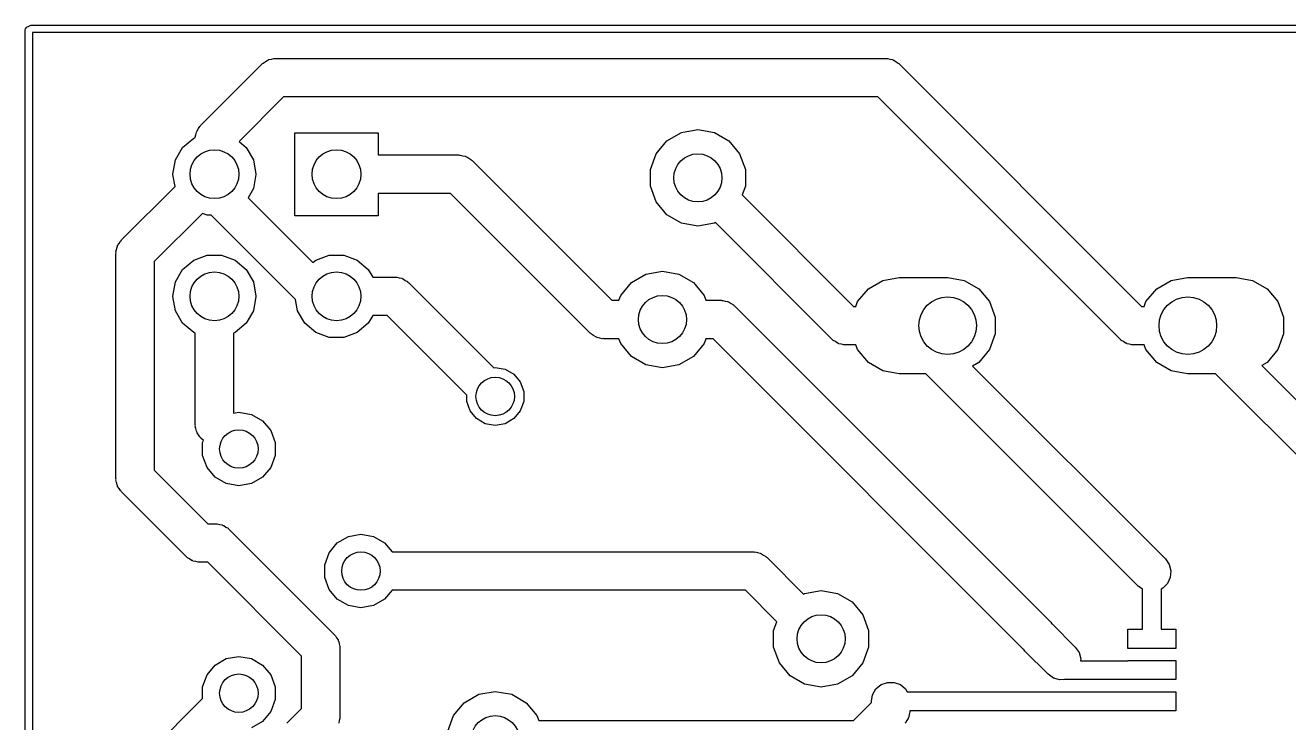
# Model space of a CAD drawing. Extents: x 39.6 to 114.5, y -93.8 to -28.4.
# Drawn here: x 39.63 to 65.91, y -42.88 to -28.37 of the extents above; entities that cross this region are included whole.
import ezdxf

# ---------------------------------------------------------------- set-up
doc = ezdxf.new("R2010")
doc.units = 0
doc.header["$MEASUREMENT"] = 0
doc.layers.add('BLACK', color=7, linetype='CONTINUOUS')

msp = doc.modelspace()

# ---------------------------------------------------------------- linework, layer by layer
at = {"layer": 'Black'}
for p, q in [((39.6952, -28.3995), (39.7028, -28.3905)), ((39.7028, -28.3905), (39.7253, -28.3775)), ((39.7253, -28.3775), (39.751, -28.373)), ((39.751, -28.373), (114.427, -28.373)), ((39.6252, -28.4734), (39.6297, -28.4477)), ((39.6252, -93.726), (39.6252, -28.4734)), ((39.6297, -28.4477), (39.6427, -28.4252)), ((39.6427, -28.4252), (39.6627, -28.4084)), ((39.6627, -28.4084), (39.6872, -28.3995)), ((39.6872, -28.3995), (39.6952, -28.3995)), ((39.7752, -28.523), (39.7752, -93.651)), ((114.352, -28.523), (39.7752, -28.523)), ((44.5482, -29.1812), (44.5626, -29.1711)), ((44.5626, -29.1711), (44.5739, -29.1576)), ((44.5739, -29.1576), (44.6191, -29.1315)), ((44.6191, -29.1315), (44.662, -29.1015)), ((44.662, -29.1015), (44.679, -29.0969)), ((44.679, -29.0969), (44.6942, -29.0881)), ((44.6942, -29.0881), (44.7457, -29.079)), ((44.7457, -29.079), (44.7961, -29.0655)), ((44.7961, -29.0655), (44.8137, -29.0671)), ((44.8137, -29.0671), (44.831, -29.064)), ((44.831, -29.064), (57.531, -29.064)), ((57.531, -29.064), (57.5483, -29.0671)), ((57.5483, -29.0671), (57.5659, -29.0655)), ((57.5659, -29.0655), (57.6163, -29.079)), ((57.6163, -29.079), (57.6678, -29.0881)), ((57.6678, -29.0881), (57.683, -29.0969)), ((57.683, -29.0969), (57.7, -29.1015)), ((57.7, -29.1015), (57.7429, -29.1315)), ((57.7429, -29.1315), (57.7881, -29.1576)), ((57.7881, -29.1576), (57.7994, -29.1711)), ((57.7994, -29.1711), (57.8138, -29.1812)), ((43.2782, -30.4512), (44.5482, -29.1812)), ((57.8138, -29.1812), (62.8529, -34.2202)), ((44.9967, -29.864), (44.0735, -30.7871)), ((57.3653, -29.864), (44.9967, -29.864)), ((62.4044, -34.903), (57.3653, -29.864)), ((43.2285, -30.5221), (43.2546, -30.4769)), ((43.2546, -30.4769), (43.2681, -30.4656)), ((43.2681, -30.4656), (43.2782, -30.4512)), ((42.8994, -30.9122), (43.1292, -30.7194)), ((43.1292, -30.7194), (43.1632, -30.707)), ((43.1625, -30.6991), (43.176, -30.6487)), ((43.1632, -30.707), (43.1625, -30.6991)), ((43.176, -30.6487), (43.1851, -30.5972)), ((43.1851, -30.5972), (43.1939, -30.582)), ((43.1939, -30.582), (43.1985, -30.565)), ((43.1985, -30.565), (43.2285, -30.5221)), ((45.2374, -32.3342), (45.2374, -30.607)), ((45.2374, -30.607), (46.9646, -30.607)), ((46.9646, -30.607), (46.9646, -31.0706)), ((52.9745, -30.7782), (53.2762, -30.604)), ((53.2762, -30.604), (53.6194, -30.5435)), ((53.6194, -30.5435), (53.9626, -30.604)), ((53.9626, -30.604), (54.2643, -30.7782)), ((42.7495, -31.1719), (42.8994, -30.9122)), ((44.0735, -30.7871), (44.2226, -30.9122)), ((44.2226, -30.9122), (44.3725, -31.1719)), ((52.7505, -31.0451), (52.9745, -30.7782)), ((54.2643, -30.7782), (54.4883, -31.0451)), ((42.6974, -31.4673), (42.7495, -31.1719)), ((44.3725, -31.1719), (44.4246, -31.4673)), ((46.9646, -31.0706), (48.641, -31.0706)), ((48.641, -31.0706), (48.6583, -31.0737)), ((48.6583, -31.0737), (48.6759, -31.0721)), ((48.6759, -31.0721), (48.7263, -31.0856)), ((48.7263, -31.0856), (48.7778, -31.0947)), ((48.7778, -31.0947), (48.793, -31.1035)), ((48.793, -31.1035), (48.81, -31.1081)), ((48.81, -31.1081), (48.8529, -31.1381)), ((48.8529, -31.1381), (48.8981, -31.1642)), ((48.8981, -31.1642), (48.9094, -31.1777)), ((48.9094, -31.1777), (48.9238, -31.1878)), ((48.9238, -31.1878), (51.8293, -34.0932)), ((52.6313, -31.3726), (52.7505, -31.0451)), ((54.4883, -31.0451), (54.6075, -31.3726)), ((42.6974, -31.4739), (42.6974, -31.4673)), ((42.7416, -31.7244), (42.6974, -31.4739)), ((44.4246, -31.4739), (44.3725, -31.7693)), ((44.4246, -31.4673), (44.4246, -31.4739)), ((52.6313, -31.721), (52.6313, -31.3726)), ((54.6075, -31.3726), (54.6075, -31.721)), ((41.6272, -32.8388), (42.7416, -31.7244)), ((44.3725, -31.7693), (44.2617, -31.9612)), ((52.7505, -32.0485), (52.6313, -31.721)), ((54.6075, -31.721), (54.5412, -31.903)), ((44.2617, -31.9612), (45.6098, -33.3093)), ((48.4753, -31.8706), (46.9646, -31.8706)), ((46.9646, -31.8706), (46.9646, -32.3342)), ((51.3808, -34.776), (48.4753, -31.8706)), ((52.9745, -32.3154), (52.7505, -32.0485)), ((54.5412, -31.903), (56.8585, -34.2202)), ((43.3098, -32.2875), (42.31, -33.2873)), ((43.411, -32.3244), (43.3098, -32.2875)), ((43.4935, -32.3244), (43.411, -32.3244)), ((45.249, -34.0799), (43.4935, -32.3244)), ((46.9646, -32.3342), (45.2374, -32.3342)), ((53.2762, -32.4896), (52.9745, -32.3154)), ((53.6194, -32.5501), (53.2762, -32.4896)), ((53.9626, -32.4896), (53.6194, -32.5501)), ((53.9841, -32.4772), (53.9626, -32.4896)), ((56.41, -34.903), (53.9841, -32.4772)), ((41.6036, -32.8645), (41.6171, -32.8532)), ((41.6171, -32.8532), (41.6272, -32.8388)), ((41.51, -33.1216), (41.5131, -33.1043)), ((41.51, -37.7952), (41.51, -33.1216)), ((41.5115, -33.0867), (41.525, -33.0363)), ((41.5131, -33.1043), (41.5115, -33.0867)), ((41.525, -33.0363), (41.5341, -32.9848)), ((41.5341, -32.9848), (41.5429, -32.9696)), ((41.5429, -32.9696), (41.5475, -32.9526)), ((41.5475, -32.9526), (41.5775, -32.9097)), ((41.5775, -32.9097), (41.6036, -32.8645)), ((42.31, -33.2873), (42.31, -37.6295)), ((42.8994, -33.4522), (43.1292, -33.2594)), ((43.1292, -33.2594), (43.411, -33.1568)), ((43.411, -33.1568), (43.711, -33.1568)), ((43.711, -33.1568), (43.9928, -33.2594)), ((43.9928, -33.2594), (44.2226, -33.4522)), ((45.6098, -33.3093), (45.6692, -33.2594)), ((45.6692, -33.2594), (45.951, -33.1568)), ((45.951, -33.1568), (46.251, -33.1568)), ((46.251, -33.1568), (46.5328, -33.2594)), ((46.5328, -33.2594), (46.7626, -33.4522)), ((42.7495, -33.7119), (42.8994, -33.4522)), ((44.2226, -33.4522), (44.3725, -33.7119)), ((46.7626, -33.4522), (46.854, -33.6106)), ((46.854, -33.6106), (47.3202, -33.6106)), ((47.3202, -33.6106), (47.3375, -33.6137)), ((47.3375, -33.6137), (47.3551, -33.6121)), ((47.3551, -33.6121), (47.4055, -33.6256)), ((47.4055, -33.6256), (47.457, -33.6347)), ((47.457, -33.6347), (47.4722, -33.6435)), ((47.4722, -33.6435), (47.4892, -33.6481)), ((47.4892, -33.6481), (47.5321, -33.6781)), ((52.2379, -33.7246), (52.5396, -33.5504)), ((52.5396, -33.5504), (52.8828, -33.4899)), ((52.8828, -33.4899), (53.226, -33.5504)), ((53.226, -33.5504), (53.5277, -33.7246)), ((57.4679, -33.681), (57.8098, -33.6207)), ((57.8098, -33.6207), (58.822, -33.6207)), ((58.822, -33.6207), (59.1638, -33.681)), ((63.4674, -33.681), (63.8092, -33.6207)), ((63.8092, -33.6207), (64.8214, -33.6207)), ((64.8214, -33.6207), (65.1633, -33.681)), ((42.6974, -34.0073), (42.7495, -33.7119)), ((44.3725, -33.7119), (44.4246, -34.0073)), ((47.5321, -33.6781), (47.5773, -33.7042)), ((47.5773, -33.7042), (47.5886, -33.7177)), ((47.5886, -33.7177), (47.603, -33.7278)), ((47.603, -33.7278), (49.3719, -35.4966)), ((52.0139, -33.9915), (52.2379, -33.7246)), ((53.5277, -33.7246), (53.7517, -33.9915)), ((56.9442, -34.1205), (57.1673, -33.8545)), ((57.1673, -33.8545), (57.4679, -33.681)), ((59.1638, -33.681), (59.4644, -33.8545)), ((59.4644, -33.8545), (59.6876, -34.1205)), ((62.9436, -34.1205), (63.1668, -33.8545)), ((63.1668, -33.8545), (63.4674, -33.681)), ((65.1633, -33.681), (65.4639, -33.8545)), ((65.4639, -33.8545), (65.687, -34.1205)), ((42.6974, -34.0139), (42.6974, -34.0073)), ((42.7495, -34.3093), (42.6974, -34.0139)), ((44.4246, -34.0139), (44.3725, -34.3093)), ((44.4246, -34.0073), (44.4246, -34.0139)), ((45.2895, -34.3093), (45.249, -34.0799)), ((51.8293, -34.0932), (51.9769, -34.0932)), ((51.9769, -34.0932), (52.0139, -33.9915)), ((53.7517, -33.9915), (53.7887, -34.0932)), ((53.7887, -34.0932), (54.102, -34.0932)), ((54.102, -34.0932), (54.1193, -34.0963)), ((54.1193, -34.0963), (54.1369, -34.0947)), ((54.1369, -34.0947), (54.1873, -34.1082)), ((54.1873, -34.1082), (54.2388, -34.1173)), ((54.2388, -34.1173), (54.254, -34.1261)), ((54.254, -34.1261), (54.271, -34.1307)), ((54.271, -34.1307), (54.3139, -34.1607)), ((54.3139, -34.1607), (54.3591, -34.1868)), ((56.9079, -34.2202), (56.9442, -34.1205)), ((59.6876, -34.1205), (59.8063, -34.4466)), ((62.9073, -34.2202), (62.9436, -34.1205)), ((65.687, -34.1205), (65.8058, -34.4466)), ((42.8994, -34.569), (42.7495, -34.3093)), ((44.3725, -34.3093), (44.2226, -34.569)), ((45.4394, -34.569), (45.2895, -34.3093)), ((46.854, -34.4106), (46.7626, -34.569)), ((47.1545, -34.4106), (46.854, -34.4106)), ((48.8099, -36.0659), (47.1545, -34.4106)), ((54.3591, -34.1868), (54.3704, -34.2003)), ((54.3704, -34.2003), (54.3848, -34.2104)), ((54.3848, -34.2104), (60.9634, -40.789)), ((56.8585, -34.2202), (56.9079, -34.2202)), ((62.8529, -34.2202), (62.9073, -34.2202)), ((43.1292, -34.7618), (42.8994, -34.569)), ((44.2226, -34.569), (43.9928, -34.7618)), ((45.6692, -34.7618), (45.4394, -34.569)), ((46.7626, -34.569), (46.5328, -34.7618)), ((59.8063, -34.4466), (59.8063, -34.7938)), ((65.8058, -34.4466), (65.8058, -34.7938)), ((43.161, -34.7734), (43.1292, -34.7618)), ((43.161, -36.6776), (43.161, -34.7734)), ((43.9928, -34.7618), (43.961, -34.7734)), ((43.961, -34.7734), (43.961, -36.4397)), ((45.951, -34.8644), (45.6692, -34.7618)), ((46.251, -34.8644), (45.951, -34.8644)), ((46.5328, -34.7618), (46.251, -34.8644)), ((51.3952, -34.7861), (51.3808, -34.776)), ((51.4065, -34.7996), (51.3952, -34.7861)), ((51.4517, -34.8257), (51.4065, -34.7996)), ((51.4946, -34.8557), (51.4517, -34.8257)), ((51.5116, -34.8603), (51.4946, -34.8557)), ((51.5268, -34.8691), (51.5116, -34.8603)), ((51.5783, -34.8782), (51.5268, -34.8691)), ((51.6287, -34.8917), (51.5783, -34.8782)), ((51.6463, -34.8901), (51.6287, -34.8917)), ((51.6636, -34.8932), (51.6463, -34.8901)), ((51.9769, -34.8932), (51.6636, -34.8932)), ((52.0139, -34.9949), (51.9769, -34.8932)), ((53.7887, -34.8932), (53.7517, -34.9949)), ((53.9363, -34.8932), (53.7887, -34.8932)), ((60.3978, -41.3546), (53.9363, -34.8932)), ((56.4244, -34.9131), (56.41, -34.903)), ((56.4357, -34.9266), (56.4244, -34.9131)), ((56.4809, -34.9527), (56.4357, -34.9266)), ((56.5238, -34.9827), (56.4809, -34.9527)), ((59.8063, -34.7938), (59.6876, -35.1199)), ((62.4188, -34.9131), (62.4044, -34.903)), ((62.4301, -34.9266), (62.4188, -34.9131)), ((62.4753, -34.9527), (62.4301, -34.9266)), ((62.5182, -34.9827), (62.4753, -34.9527)), ((65.8058, -34.7938), (65.687, -35.1199)), ((52.2379, -35.2618), (52.0139, -34.9949)), ((53.7517, -34.9949), (53.5277, -35.2618)), ((56.5408, -34.9873), (56.5238, -34.9827)), ((56.556, -34.9961), (56.5408, -34.9873)), ((56.6075, -35.0052), (56.556, -34.9961)), ((56.6579, -35.0187), (56.6075, -35.0052)), ((56.6755, -35.0171), (56.6579, -35.0187)), ((56.6928, -35.0202), (56.6755, -35.0171)), ((56.9079, -35.0202), (56.6928, -35.0202)), ((56.9442, -35.1199), (56.9079, -35.0202)), ((57.1673, -35.3859), (56.9442, -35.1199)), ((59.6876, -35.1199), (59.4644, -35.3859)), ((62.5352, -34.9873), (62.5182, -34.9827)), ((62.5504, -34.9961), (62.5352, -34.9873)), ((62.6019, -35.0052), (62.5504, -34.9961)), ((62.6523, -35.0187), (62.6019, -35.0052)), ((62.6699, -35.0171), (62.6523, -35.0187)), ((62.6872, -35.0202), (62.6699, -35.0171)), ((62.9073, -35.0202), (62.6872, -35.0202)), ((62.9436, -35.1199), (62.9073, -35.0202)), ((63.1668, -35.3859), (62.9436, -35.1199)), ((65.687, -35.1199), (65.4639, -35.3859)), ((52.5396, -35.436), (52.2379, -35.2618)), ((52.8828, -35.4965), (52.5396, -35.436)), ((53.226, -35.436), (52.8828, -35.4965)), ((53.5277, -35.2618), (53.226, -35.436)), ((57.4679, -35.5594), (57.1673, -35.3859)), ((59.4644, -35.3859), (59.3348, -35.4607)), ((59.3348, -35.4607), (63.3466, -39.4726)), ((63.4674, -35.5594), (63.1668, -35.3859)), ((65.4639, -35.3859), (65.3527, -35.45)), ((65.3527, -35.45), (67.6402, -37.7375)), ((49.3719, -35.4966), (49.403, -35.4911)), ((49.403, -35.4911), (49.609, -35.5274)), ((49.609, -35.5274), (49.7901, -35.632)), ((49.7901, -35.632), (49.9246, -35.7923)), ((57.8098, -35.6197), (57.4679, -35.5594)), ((58.3624, -35.6197), (57.8098, -35.6197)), ((62.781, -40.0382), (58.3624, -35.6197)), ((63.8092, -35.6197), (63.4674, -35.5594)), ((64.391, -35.6197), (63.8092, -35.6197)), ((67.0745, -38.3032), (64.391, -35.6197)), ((49.9246, -35.7923), (49.9961, -35.9888)), ((49.9961, -35.9888), (49.9961, -36.198)), ((48.8099, -36.198), (48.8099, -36.0659)), ((48.8814, -36.3945), (48.8099, -36.198)), ((49.9961, -36.198), (49.9246, -36.3945)), ((43.961, -36.4397), (44.069, -36.4207)), ((44.069, -36.4207), (44.3306, -36.4668)), ((44.3306, -36.4668), (44.5607, -36.5996)), ((49.0159, -36.5548), (48.8814, -36.3945)), ((49.9246, -36.3945), (49.7901, -36.5548)), ((43.1641, -36.6949), (43.161, -36.6776)), ((43.1625, -36.7125), (43.1641, -36.6949)), ((43.176, -36.7629), (43.1625, -36.7125)), ((43.1851, -36.8144), (43.176, -36.7629)), ((44.5607, -36.5996), (44.7314, -36.8031)), ((44.7314, -36.8031), (44.8223, -37.0528)), ((49.197, -36.6594), (49.0159, -36.5548)), ((49.403, -36.6957), (49.197, -36.6594)), ((49.609, -36.6594), (49.403, -36.6957)), ((49.7901, -36.5548), (49.609, -36.6594)), ((43.1939, -36.8296), (43.1851, -36.8144)), ((43.1985, -36.8466), (43.1939, -36.8296)), ((43.2285, -36.8895), (43.1985, -36.8466)), ((43.2546, -36.9347), (43.2285, -36.8895)), ((43.2681, -36.946), (43.2546, -36.9347)), ((43.2782, -36.9604), (43.2681, -36.946)), ((43.3303, -37.0126), (43.2782, -36.9604)), ((43.3157, -37.0528), (43.3303, -37.0126)), ((43.3157, -37.3184), (43.3157, -37.0528)), ((44.8223, -37.0528), (44.8223, -37.3184)), ((43.4066, -37.5681), (43.3157, -37.3184)), ((44.8223, -37.3184), (44.7314, -37.5681)), ((43.5773, -37.7716), (43.4066, -37.5681)), ((44.7314, -37.5681), (44.5607, -37.7716)), ((41.5131, -37.8125), (41.51, -37.7952)), ((41.5115, -37.8301), (41.5131, -37.8125)), ((41.525, -37.8805), (41.5115, -37.8301)), ((42.31, -37.6295), (43.4219, -38.7414)), ((43.8074, -37.9044), (43.5773, -37.7716)), ((44.5607, -37.7716), (44.3306, -37.9044)), ((41.5341, -37.932), (41.525, -37.8805)), ((41.5429, -37.9472), (41.5341, -37.932)), ((41.5475, -37.9642), (41.5429, -37.9472)), ((41.5775, -38.0071), (41.5475, -37.9642)), ((41.6036, -38.0523), (41.5775, -38.0071)), ((41.6171, -38.0636), (41.6036, -38.0523)), ((41.6272, -38.078), (41.6171, -38.0636)), ((42.9734, -39.4242), (41.6272, -38.078)), ((44.069, -37.9505), (43.8074, -37.9044)), ((44.3306, -37.9044), (44.069, -37.9505)), ((43.4219, -38.7414), (43.5864, -38.7414)), ((43.5864, -38.7414), (43.6037, -38.7445)), ((43.6037, -38.7445), (43.6213, -38.7429)), ((43.6213, -38.7429), (43.6717, -38.7564)), ((43.6717, -38.7564), (43.7232, -38.7655)), ((43.7232, -38.7655), (43.7384, -38.7743)), ((43.7384, -38.7743), (43.7554, -38.7789)), ((43.7554, -38.7789), (43.7983, -38.8089)), ((43.7983, -38.8089), (43.8435, -38.835)), ((43.8435, -38.835), (43.8548, -38.8485)), ((43.8548, -38.8485), (43.8692, -38.8586)), ((43.8692, -38.8586), (46.0536, -41.043)), ((45.9466, -39.3431), (46.1173, -39.1396)), ((46.1173, -39.1396), (46.3474, -39.0068)), ((46.3474, -39.0068), (46.609, -38.9607)), ((46.609, -38.9607), (46.8706, -39.0068)), ((46.8706, -39.0068), (47.1007, -39.1396)), ((47.1007, -39.1396), (47.2567, -39.3256)), ((42.9878, -39.4343), (42.9734, -39.4242)), ((45.8557, -39.5928), (45.9466, -39.3431)), ((47.2567, -39.3256), (54.7764, -39.3256)), ((54.7764, -39.3256), (54.7937, -39.3287)), ((54.7937, -39.3287), (54.8113, -39.3271)), ((54.8113, -39.3271), (54.8617, -39.3406)), ((54.8617, -39.3406), (54.9132, -39.3497)), ((54.9132, -39.3497), (54.9284, -39.3585)), ((54.9284, -39.3585), (54.9454, -39.3631)), ((54.9454, -39.3631), (54.9883, -39.3931)), ((54.9883, -39.3931), (55.0335, -39.4192)), ((55.0335, -39.4192), (55.0448, -39.4327)), ((55.0448, -39.4327), (55.0592, -39.4428)), ((42.9991, -39.4478), (42.9878, -39.4343)), ((43.0443, -39.4739), (42.9991, -39.4478)), ((43.0872, -39.5039), (43.0443, -39.4739)), ((43.1042, -39.5085), (43.0872, -39.5039)), ((43.1194, -39.5173), (43.1042, -39.5085)), ((43.1709, -39.5264), (43.1194, -39.5173)), ((43.2213, -39.5399), (43.1709, -39.5264)), ((43.2389, -39.5383), (43.2213, -39.5399)), ((43.2562, -39.5414), (43.2389, -39.5383)), ((43.4207, -39.5414), (43.2562, -39.5414)), ((45.3708, -41.4915), (43.4207, -39.5414)), ((45.8557, -39.8584), (45.8557, -39.5928)), ((55.0592, -39.4428), (55.8201, -40.2036)), ((63.3466, -39.4726), (63.4263, -39.5864)), ((63.4263, -39.5864), (63.4623, -39.7205)), ((45.9466, -40.1081), (45.8557, -39.8584)), ((63.4502, -39.8589), (63.3915, -39.9848)), ((63.4623, -39.7205), (63.4502, -39.8589)), ((46.1173, -40.3116), (45.9466, -40.1081)), ((47.2567, -40.1256), (47.1007, -40.3116)), ((54.6107, -40.1256), (47.2567, -40.1256)), ((55.263, -40.7778), (54.6107, -40.1256)), ((55.8201, -40.2036), (55.8416, -40.1912)), ((55.8416, -40.1912), (56.1848, -40.1307)), ((56.1848, -40.1307), (56.528, -40.1912)), ((56.528, -40.1912), (56.8297, -40.3654)), ((62.8688, -40.0998), (62.781, -40.0382)), ((62.8688, -40.9336), (62.8688, -40.0998)), ((63.2932, -40.0831), (63.2588, -40.0991)), ((63.2588, -40.0991), (63.2588, -40.9336)), ((63.3915, -39.9848), (63.2932, -40.0831)), ((46.3474, -40.4444), (46.1173, -40.3116)), ((46.609, -40.4905), (46.3474, -40.4444)), ((46.8706, -40.4444), (46.609, -40.4905)), ((47.1007, -40.3116), (46.8706, -40.4444)), ((56.8297, -40.3654), (57.0537, -40.6323)), ((57.0537, -40.6323), (57.1729, -40.9598)), ((55.1967, -40.9598), (55.263, -40.7778)), ((55.1967, -41.3082), (55.1967, -40.9598)), ((57.1729, -40.9598), (57.1729, -41.3082)), ((60.9634, -40.789), (60.986, -40.8212)), ((60.986, -40.8212), (60.9888, -40.8232)), ((60.9888, -40.8232), (61.4714, -41.3058)), ((62.5638, -41.3336), (62.5638, -40.9336)), ((62.5638, -40.9336), (62.8688, -40.9336)), ((63.2588, -40.9336), (63.5638, -40.9336)), ((63.5638, -40.9336), (63.5638, -41.3336)), ((46.0536, -41.043), (46.0637, -41.0574)), ((46.0637, -41.0574), (46.0772, -41.0687)), ((46.0772, -41.0687), (46.1033, -41.1139)), ((46.1033, -41.1139), (46.1333, -41.1568)), ((46.1333, -41.1568), (46.1379, -41.1738)), ((46.1379, -41.1738), (46.1467, -41.189)), ((46.1467, -41.189), (46.1558, -41.2405)), ((46.1558, -41.2405), (46.1693, -41.2909)), ((43.8074, -41.5468), (44.069, -41.5007)), ((44.069, -41.5007), (44.3306, -41.5468)), ((45.3708, -42.5825), (45.3708, -41.4915)), ((46.1693, -41.2909), (46.1677, -41.3085)), ((46.1677, -41.3085), (46.1708, -41.3258)), ((46.1708, -41.3258), (46.1708, -42.7482)), ((55.3159, -41.6357), (55.1967, -41.3082)), ((57.1729, -41.3082), (57.0537, -41.6357)), ((60.4006, -41.3566), (60.3978, -41.3546)), ((60.4232, -41.3888), (60.4006, -41.3566)), ((60.9058, -41.8714), (60.4232, -41.3888)), ((61.4714, -41.3058), (61.5511, -41.4196)), ((61.5511, -41.4196), (61.5871, -41.5537)), ((63.5638, -41.3336), (62.5638, -41.3336)), ((43.4066, -41.8831), (43.5773, -41.6796)), ((43.5773, -41.6796), (43.8074, -41.5468)), ((44.3306, -41.5468), (44.5607, -41.6796)), ((44.5607, -41.6796), (44.7314, -41.8831)), ((55.5399, -41.9026), (55.3159, -41.6357)), ((57.0537, -41.6357), (56.8297, -41.9026)), ((61.5871, -41.5537), (61.584, -41.5886)), ((61.584, -41.5886), (62.5638, -41.5886)), ((62.5638, -41.5886), (62.5638, -41.5836)), ((62.5638, -41.5836), (63.5638, -41.5836)), ((63.5638, -41.5836), (63.5638, -41.9836)), ((43.3157, -42.1328), (43.4066, -41.8831)), ((44.7314, -41.8831), (44.8223, -42.1328)), ((55.8416, -42.0768), (55.5399, -41.9026)), ((56.8297, -41.9026), (56.528, -42.0768)), ((57.4326, -42.0872), (57.5631, -42.0397)), ((57.5631, -42.0397), (57.7021, -42.0397)), ((57.7021, -42.0397), (57.8326, -42.0872)), ((61.0196, -41.9511), (60.9058, -41.8714)), ((61.1537, -41.9871), (61.0196, -41.9511)), ((61.2506, -41.9786), (61.1537, -41.9871)), ((62.5638, -41.9786), (61.2506, -41.9786)), ((62.5638, -41.9836), (62.5638, -41.9786)), ((63.5638, -41.9836), (62.5638, -41.9836)), ((43.3157, -42.377), (43.3157, -42.1328)), ((44.8223, -42.1328), (44.8223, -42.3984)), ((48.7581, -42.4622), (49.0598, -42.288)), ((49.0598, -42.288), (49.403, -42.2275)), ((49.403, -42.2275), (49.7462, -42.288)), ((49.7462, -42.288), (50.0479, -42.4622)), ((56.1848, -42.1373), (55.8416, -42.0768)), ((56.528, -42.0768), (56.1848, -42.1373)), ((57.2326, -42.4336), (57.2567, -42.2968)), ((57.2567, -42.2968), (57.3262, -42.1765)), ((57.3262, -42.1765), (57.4326, -42.0872)), ((57.8326, -42.0872), (57.939, -42.1765)), ((57.939, -42.1765), (57.9749, -42.2386)), ((57.9749, -42.2386), (62.5638, -42.2386)), ((62.5638, -42.2386), (62.5638, -42.2336)), ((62.5638, -42.2336), (63.5638, -42.2336)), ((63.5638, -42.2336), (63.5638, -42.6336)), ((41.3224, -44.3704), (43.3157, -42.377)), ((44.8223, -42.3984), (44.7314, -42.6481)), ((45.0682, -42.8851), (45.3708, -42.5825)), ((48.5341, -42.7291), (48.7581, -42.4622)), ((50.0479, -42.4622), (50.2719, -42.7291)), ((56.8573, -42.8308), (57.2326, -42.4555)), ((57.2326, -42.4555), (57.2326, -42.4336)), ((44.7314, -42.6481), (44.5607, -42.8516)), ((46.1558, -42.8335), (46.1467, -42.885)), ((46.1693, -42.7831), (46.1558, -42.8335)), ((46.1708, -42.7482), (46.1677, -42.7655)), ((46.1677, -42.7655), (46.1693, -42.7831)), ((48.4149, -43.0566), (48.5341, -42.7291)), ((50.2719, -42.7291), (50.3089, -42.8308)), ((50.3089, -42.8308), (56.8573, -42.8308)), ((57.9651, -42.8331), (57.939, -42.8783)), ((57.9951, -42.7902), (57.9651, -42.8331)), ((57.9997, -42.7732), (57.9951, -42.7902)), ((58.0085, -42.758), (57.9997, -42.7732)), ((58.0176, -42.7065), (58.0085, -42.758)), ((58.0311, -42.6561), (58.0176, -42.7065)), ((58.0313, -42.6286), (58.0295, -42.6385)), ((58.0295, -42.6385), (58.0311, -42.6561)), ((62.5638, -42.6286), (58.0313, -42.6286)), ((62.5638, -42.6336), (62.5638, -42.6286)), ((63.5638, -42.6336), (62.5638, -42.6336)), ((44.5607, -42.8516), (44.3306, -42.9844)), ((57.939, -42.8783), (57.9255, -42.8896))]:
    msp.add_line(p, q, dxfattribs=at)
for centre, radius in [((43.561, -31.4706), 0.508), ((43.561, -31.4706), 0.508), ((46.101, -31.4706), 0.508), ((46.101, -31.4706), 0.508), ((53.6194, -31.5468), 0.5004), ((53.6194, -31.5468), 0.5004), ((43.561, -34.0106), 0.508), ((43.561, -34.0106), 0.508), ((46.101, -34.0106), 0.508), ((46.101, -34.0106), 0.508), ((52.8828, -34.4932), 0.5004), ((52.8828, -34.4932), 0.5004), ((58.8162, -34.6202), 0.5994), ((58.8162, -34.6202), 0.5994), ((63.815, -34.6202), 0.5994), ((63.815, -34.6202), 0.5994), ((49.403, -36.0934), 0.4), ((44.069, -37.1856), 0.4), ((44.069, -37.1856), 0.4), ((46.609, -39.7256), 0.4), ((46.609, -39.7256), 0.4), ((56.1848, -41.134), 0.5004), ((56.1848, -41.134), 0.5004), ((44.069, -42.2656), 0.4), ((44.069, -42.2656), 0.4), ((49.403, -43.2308), 0.5004), ((49.403, -43.2308), 0.5004)]:
    msp.add_circle(centre, radius, dxfattribs=at)

doc.saveas('drawing.dxf')
